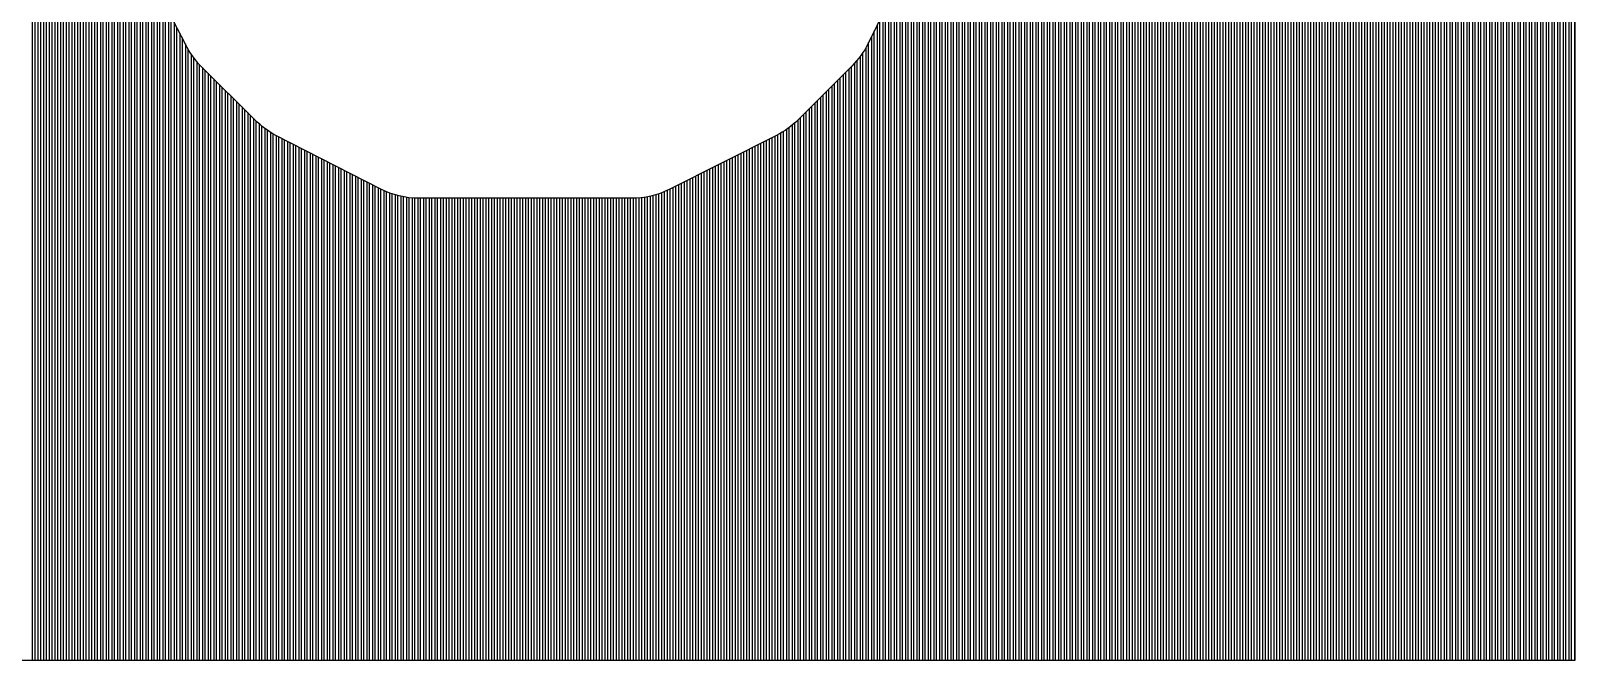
# Model space of a CAD drawing. Extents: x 0 to 12.1, y -9.4 to 0.1.
# Drawn here: x 1.394 to 2.777, y -9.406 to -8.842 of the extents above; entities that cross this region are included whole.
import ezdxf

# ---------------------------------------------------------------- set-up
doc = ezdxf.new("R2010")
doc.units = 0
doc.layers.get('0').update_dxf_attribs({"linetype": 'CONTINUOUS'})
doc.layers.add('Layer_1', color=7, linetype='CONTINUOUS')

msp = doc.modelspace()

# ---------------------------------------------------------------- linework, layer by layer
at = {"color": 7}
msp.add_lwpolyline([(0.013095, 0.064725), (0.013095, -9.405507), (2.777273, -9.405507), (2.777273, 0.064725)], close=True, dxfattribs=at)
for points in [[(1.532385, -8.854636), (1.483809, -8.761101)], [(2.189709, -8.759551), (2.143717, -8.853603)], [(1.594396, -8.921814), (1.545821, -8.873755)], [(2.129247, -8.873755), (2.08119, -8.921814)], [(1.707053, -8.983829), (1.613002, -8.935769)], [(2.061551, -8.935769), (1.965435, -8.984344)], [(1.931846, -8.992096), (1.741157, -8.992096)]]:
    msp.add_lwpolyline(points, dxfattribs=at)
for points in [[(1.545821, -8.873755), (1.540371, -8.868123), (1.535837, -8.861672), (1.532385, -8.854636)], [(2.143717, -8.853603), (2.140046, -8.861077), (2.135156, -8.867887), (2.129247, -8.873755)], [(1.613002, -8.935769), (1.606112, -8.932113), (1.599835, -8.927405), (1.594396, -8.921814)], [(2.08119, -8.921814), (2.075438, -8.927494), (2.068806, -8.932206), (2.061551, -8.935769)], [(1.741157, -8.992096), (1.729295, -8.992076), (1.717607, -8.989242), (1.707053, -8.983829)], [(1.965435, -8.984344), (1.954992, -8.989501), (1.943492, -8.992155), (1.931846, -8.992096)]]:
    msp.add_open_spline(points, degree=3, dxfattribs=at)
at = {"layer": 'Layer_1', "color": 4}
for points in [[(1.394855, 0.064725), (1.394855, -9.405495), (1.394855, -9.405495), (1.397395, -9.405495), (1.397395, -9.405495), (1.397395, 0.064725)], [(1.399935, 0.064725), (1.399935, -9.405495), (1.399935, -9.405495), (1.402475, -9.405495), (1.402475, -9.405495), (1.402475, 0.064725)], [(1.405015, 0.064725), (1.405015, -9.405495), (1.405015, -9.405495), (1.407555, -9.405495), (1.407555, -9.405495), (1.407555, 0.064725)], [(1.410095, 0.064725), (1.410095, -9.405495), (1.410095, -9.405495), (1.412635, -9.405495), (1.412635, -9.405495), (1.412635, 0.064725)], [(1.415175, 0.064725), (1.415175, -9.405495), (1.415175, -9.405495), (1.417715, -9.405495), (1.417715, -9.405495), (1.417715, 0.064725)], [(1.420255, 0.064725), (1.420255, -9.405495), (1.420255, -9.405495), (1.422795, -9.405495), (1.422795, -9.405495), (1.422795, 0.064725)], [(1.425335, 0.064725), (1.425335, -9.405495), (1.425335, -9.405495), (1.427875, -9.405495), (1.427875, -9.405495), (1.427875, 0.064725)], [(2.243216, -3.601564), (2.243216, -9.405495), (2.243216, -9.405495), (2.245756, -9.405495), (2.245756, -9.405495), (2.245756, 0.064725)], [(2.248296, 0.064725), (2.248296, -9.405495), (2.248296, -9.405495), (2.250836, -9.405495), (2.250836, -9.405495), (2.250836, 0.064725)], [(2.253376, 0.064725), (2.253376, -9.405495), (2.253376, -9.405495), (2.255916, -9.405495), (2.255916, -9.405495), (2.255916, 0.064725)], [(2.258456, 0.064725), (2.258456, -9.405495), (2.258456, -9.405495), (2.260996, -9.405495), (2.260996, -9.405495), (2.260996, 0.064725)], [(2.263536, 0.064725), (2.263536, -9.405495), (2.263536, -9.405495), (2.266076, -9.405495), (2.266076, -9.405495), (2.266076, 0.064725)], [(2.268616, 0.064725), (2.268616, -9.405495), (2.268616, -9.405495), (2.271156, -9.405495), (2.271156, -9.405495), (2.271156, 0.064725)], [(2.273696, 0.064725), (2.273696, -9.405495), (2.273696, -9.405495), (2.276236, -9.405495), (2.276236, -9.405495), (2.276236, 0.064725)], [(2.278776, 0.064725), (2.278776, -9.405495), (2.278776, -9.405495), (2.281316, -9.405495), (2.281316, -9.405495), (2.281316, 0.064725)], [(2.283856, 0.064725), (2.283856, -9.405495), (2.283856, -9.405495), (2.286396, -9.405495), (2.286396, -9.405495), (2.286396, 0.064725)], [(2.288936, 0.064725), (2.288936, -9.405495), (2.288936, -9.405495), (2.291476, -9.405495), (2.291476, -9.405495), (2.291476, 0.064725)], [(2.294016, 0.064725), (2.294016, -9.405495), (2.294016, -9.405495), (2.296556, -9.405495), (2.296556, -9.405495), (2.296556, 0.064725)], [(2.299096, 0.064725), (2.299096, -9.405495), (2.299096, -9.405495), (2.301636, -9.405495), (2.301636, -9.405495), (2.301636, 0.064725)], [(2.304176, 0.064725), (2.304176, -9.405495), (2.304176, -9.405495), (2.306716, -9.405495), (2.306716, -9.405495), (2.306716, 0.064725)], [(2.309256, 0.064725), (2.309256, -9.405495), (2.309256, -9.405495), (2.311796, -9.405495), (2.311796, -9.405495), (2.311796, 0.064725)], [(2.314336, 0.064725), (2.314336, -9.405495), (2.314336, -9.405495), (2.316876, -9.405495), (2.316876, -9.405495), (2.316876, 0.064725)], [(2.319416, 0.064725), (2.319416, -9.405495), (2.319416, -9.405495), (2.321956, -9.405495), (2.321956, -9.405495), (2.321956, 0.064725)], [(2.324496, 0.064725), (2.324496, -9.405495), (2.324496, -9.405495), (2.327036, -9.405495), (2.327036, -9.405495), (2.327036, 0.064725)], [(2.329576, 0.064725), (2.329576, -9.405495), (2.329576, -9.405495), (2.332116, -9.405495), (2.332116, -9.405495), (2.332116, 0.064725)], [(2.334656, 0.064725), (2.334656, -9.405495), (2.334656, -9.405495), (2.337196, -9.405495), (2.337196, -9.405495), (2.337196, 0.064725)], [(2.339736, 0.064725), (2.339736, -9.405495), (2.339736, -9.405495), (2.342276, -9.405495), (2.342276, -9.405495), (2.342276, 0.064725)], [(2.344816, 0.064725), (2.344816, -9.405495), (2.344816, -9.405495), (2.347356, -9.405495), (2.347356, -9.405495), (2.347356, 0.064725)], [(2.349896, 0.064725), (2.349896, -9.405495), (2.349896, -9.405495), (2.352436, -9.405495), (2.352436, -9.405495), (2.352436, 0.064725)], [(2.354976, 0.064725), (2.354976, -9.405495), (2.354976, -9.405495), (2.357516, -9.405495), (2.357516, -9.405495), (2.357516, 0.064725)], [(2.360056, 0.064725), (2.360056, -9.405495), (2.360056, -9.405495), (2.362596, -9.405495), (2.362596, -9.405495), (2.362596, 0.064725)], [(2.365136, 0.064725), (2.365136, -9.405495), (2.365136, -9.405495), (2.367676, -9.405495), (2.367676, -9.405495), (2.367676, 0.064725)], [(2.370216, 0.064725), (2.370216, -9.405495), (2.370216, -9.405495), (2.372756, -9.405495), (2.372756, -9.405495), (2.372756, 0.064725)], [(2.375296, 0.064725), (2.375296, -9.405495), (2.375296, -9.405495), (2.377836, -9.405495), (2.377836, -9.405495), (2.377836, 0.064725)], [(2.380376, 0.064725), (2.380376, -9.405495), (2.380376, -9.405495), (2.382916, -9.405495), (2.382916, -9.405495), (2.382916, 0.064725)], [(2.385456, 0.064725), (2.385456, -9.405495), (2.385456, -9.405495), (2.387996, -9.405495), (2.387996, -9.405495), (2.387996, 0.064725)], [(2.390536, 0.064725), (2.390536, -9.405495), (2.390536, -9.405495), (2.393076, -9.405495), (2.393076, -9.405495), (2.393076, 0.064725)], [(2.395616, 0.064725), (2.395616, -9.405495), (2.395616, -9.405495), (2.398156, -9.405495), (2.398156, -9.405495), (2.398156, 0.064725)], [(2.400696, 0.064725), (2.400696, -9.405495), (2.400696, -9.405495), (2.403236, -9.405495), (2.403236, -9.405495), (2.403236, 0.064725)], [(2.405776, 0.064725), (2.405776, -9.405495), (2.405776, -9.405495), (2.408316, -9.405495), (2.408316, -9.405495), (2.408316, 0.064725)], [(2.410856, 0.064725), (2.410856, -9.405495), (2.410856, -9.405495), (2.413396, -9.405495), (2.413396, -9.405495), (2.413396, 0.064725)], [(2.415936, 0.064725), (2.415936, -9.405495), (2.415936, -9.405495), (2.418476, -9.405495), (2.418476, -9.405495), (2.418476, 0.064725)], [(2.421016, 0.064725), (2.421016, -9.405495), (2.421016, -9.405495), (2.423556, -9.405495), (2.423556, -9.405495), (2.423556, 0.064725)], [(2.426096, 0.064725), (2.426096, -9.405495), (2.426096, -9.405495), (2.428636, -9.405495), (2.428636, -9.405495), (2.428636, 0.064725)], [(2.431176, 0.064725), (2.431176, -9.405495), (2.431176, -9.405495), (2.433716, -9.405495), (2.433716, -9.405495), (2.433716, 0.064725)], [(2.436256, 0.064725), (2.436256, -9.405495), (2.436256, -9.405495), (2.438796, -9.405495), (2.438796, -9.405495), (2.438796, 0.064725)], [(2.441336, 0.064725), (2.441336, -9.405495), (2.441336, -9.405495), (2.443876, -9.405495), (2.443876, -9.405495), (2.443876, 0.064725)], [(2.446416, 0.064725), (2.446416, -9.405495), (2.446416, -9.405495), (2.448956, -9.405495), (2.448956, -9.405495), (2.448956, 0.064725)], [(2.451496, 0.064725), (2.451496, -9.405495), (2.451496, -9.405495), (2.454036, -9.405495), (2.454036, -9.405495), (2.454036, 0.064725)], [(2.456576, 0.064725), (2.456576, -9.405495), (2.456576, -9.405495), (2.459116, -9.405495), (2.459116, -9.405495), (2.459116, 0.064725)], [(2.461656, 0.064725), (2.461656, -9.405495), (2.461656, -9.405495), (2.464196, -9.405495), (2.464196, -9.405495), (2.464196, 0.064725)], [(2.466736, 0.064725), (2.466736, -9.405495), (2.466736, -9.405495), (2.469276, -9.405495), (2.469276, -9.405495), (2.469276, 0.064725)], [(2.471816, 0.064725), (2.471816, -9.405495), (2.471816, -9.405495), (2.474356, -9.405495), (2.474356, -9.405495), (2.474356, 0.064725)], [(2.476896, 0.064725), (2.476896, -9.405495), (2.476896, -9.405495), (2.479436, -9.405495), (2.479436, -9.405495), (2.479436, 0.064725)], [(2.481976, 0.064725), (2.481976, -9.405495), (2.481976, -9.405495), (2.484516, -9.405495), (2.484516, -9.405495), (2.484516, 0.064725)], [(2.487056, 0.064725), (2.487056, -9.405495), (2.487056, -9.405495), (2.489596, -9.405495), (2.489596, -9.405495), (2.489596, 0.064725)], [(2.492136, 0.064725), (2.492136, -9.405495), (2.492136, -9.405495), (2.494676, -9.405495), (2.494676, -9.405495), (2.494676, 0.064725)], [(2.497216, 0.064725), (2.497216, -9.405495), (2.497216, -9.405495), (2.499756, -9.405495), (2.499756, -9.405495), (2.499756, 0.064725)], [(2.502296, 0.064725), (2.502296, -9.405495), (2.502296, -9.405495), (2.504836, -9.405495), (2.504836, -9.405495), (2.504836, 0.064725)], [(2.507376, 0.064725), (2.507376, -9.405495), (2.507376, -9.405495), (2.509916, -9.405495), (2.509916, -9.405495), (2.509916, 0.064725)], [(2.512456, 0.064725), (2.512456, -9.405495), (2.512456, -9.405495), (2.514996, -9.405495), (2.514996, -9.405495), (2.514996, 0.064725)], [(2.517536, 0.064725), (2.517536, -9.405495), (2.517536, -9.405495), (2.520076, -9.405495), (2.520076, -9.405495), (2.520076, 0.064725)], [(2.522616, 0.064725), (2.522616, -9.405495), (2.522616, -9.405495), (2.525156, -9.405495), (2.525156, -9.405495), (2.525156, 0.064725)], [(2.527696, 0.064725), (2.527696, -9.405495), (2.527696, -9.405495), (2.530236, -9.405495), (2.530236, -9.405495), (2.530236, 0.064725)], [(2.532776, 0.064725), (2.532776, -9.405495), (2.532776, -9.405495), (2.535316, -9.405495), (2.535316, -9.405495), (2.535316, 0.064725)], [(2.537856, 0.064725), (2.537856, -9.405495), (2.537856, -9.405495), (2.540409, -9.405495), (2.540409, -9.405495), (2.540409, 0.064725)], [(2.542949, 0.064725), (2.542949, -9.405495), (2.542949, -9.405495), (2.545489, -9.405495), (2.545489, -9.405495), (2.545489, 0.064725)], [(2.548029, 0.064725), (2.548029, -9.405495), (2.548029, -9.405495), (2.550569, -9.405495), (2.550569, -9.405495), (2.550569, 0.064725)], [(2.553109, 0.064725), (2.553109, -9.405495), (2.553109, -9.405495), (2.555649, -9.405495), (2.555649, -9.405495), (2.555649, 0.064725)], [(2.558189, 0.064725), (2.558189, -9.405495), (2.558189, -9.405495), (2.560729, -9.405495), (2.560729, -9.405495), (2.560729, 0.064725)], [(2.563269, 0.064725), (2.563269, -9.405495), (2.563269, -9.405495), (2.565809, -9.405495), (2.565809, -9.405495), (2.565809, 0.064725)], [(2.568349, 0.064725), (2.568349, -9.405495), (2.568349, -9.405495), (2.570889, -9.405495), (2.570889, -9.405495), (2.570889, 0.064725)], [(2.573429, 0.064725), (2.573429, -9.405495), (2.573429, -9.405495), (2.575969, -9.405495), (2.575969, -9.405495), (2.575969, 0.064725)], [(2.578509, 0.064725), (2.578509, -9.405495), (2.578509, -9.405495), (2.581049, -9.405495), (2.581049, -9.405495), (2.581049, 0.064725)], [(2.583589, 0.064725), (2.583589, -9.405495), (2.583589, -9.405495), (2.586129, -9.405495), (2.586129, -9.405495), (2.586129, 0.064725)], [(2.588669, 0.064725), (2.588669, -9.405495), (2.588669, -9.405495), (2.591209, -9.405495), (2.591209, -9.405495), (2.591209, 0.064725)], [(2.593749, 0.064725), (2.593749, -9.405495), (2.593749, -9.405495), (2.596289, -9.405495), (2.596289, -9.405495), (2.596289, 0.064725)], [(2.598829, 0.064725), (2.598829, -9.405495), (2.598829, -9.405495), (2.601369, -9.405495), (2.601369, -9.405495), (2.601369, 0.064725)], [(2.603909, 0.064725), (2.603909, -9.405495), (2.603909, -9.405495), (2.606449, -9.405495), (2.606449, -9.405495), (2.606449, 0.064725)], [(2.608989, 0.064725), (2.608989, -9.405495), (2.608989, -9.405495), (2.611529, -9.405495), (2.611529, -9.405495), (2.611529, 0.064725)], [(2.614069, 0.064725), (2.614069, -9.405495), (2.614069, -9.405495), (2.616609, -9.405495), (2.616609, -9.405495), (2.616609, 0.064725)], [(2.619149, 0.064725), (2.619149, -9.405495), (2.619149, -9.405495), (2.621689, -9.405495), (2.621689, -9.405495), (2.621689, 0.064725)], [(2.624229, 0.064725), (2.624229, -9.405495), (2.624229, -9.405495), (2.626769, -9.405495), (2.626769, -9.405495), (2.626769, 0.064725)], [(2.629309, 0.064725), (2.629309, -9.405495), (2.629309, -9.405495), (2.631849, -9.405495), (2.631849, -9.405495), (2.631849, 0.064725)], [(2.634389, 0.064725), (2.634389, -9.405495), (2.634389, -9.405495), (2.636929, -9.405495), (2.636929, -9.405495), (2.636929, 0.064725)], [(2.639469, 0.064725), (2.639469, -9.405495), (2.639469, -9.405495), (2.642009, -9.405495), (2.642009, -9.405495), (2.642009, 0.064725)], [(2.644549, 0.064725), (2.644549, -9.405495), (2.644549, -9.405495), (2.647089, -9.405495), (2.647089, -9.405495), (2.647089, 0.064725)], [(2.649629, 0.064725), (2.649629, -9.405495), (2.649629, -9.405495), (2.652169, -9.405495), (2.652169, -9.405495), (2.652169, 0.064725)], [(2.654709, 0.064725), (2.654709, -9.405495), (2.654709, -9.405495), (2.657249, -9.405495), (2.657249, -9.405495), (2.657249, 0.064725)], [(2.659789, 0.064725), (2.659789, -9.405495), (2.659789, -9.405495), (2.662329, -9.405495), (2.662329, -9.405495), (2.662329, 0.064725)], [(2.664869, 0.064725), (2.664869, -9.405495), (2.664869, -9.405495), (2.667409, -9.405495), (2.667409, -9.405495), (2.667409, 0.064725)], [(2.669949, 0.064725), (2.669949, -9.405495), (2.669949, -9.405495), (2.672489, -9.405495), (2.672489, -9.405495), (2.672489, 0.064725)], [(2.675029, 0.064725), (2.675029, -9.405495), (2.675029, -9.405495), (2.677569, -9.405495), (2.677569, -9.405495), (2.677569, 0.064725)], [(2.680109, 0.064725), (2.680109, -9.405495), (2.680109, -9.405495), (2.682649, -9.405495), (2.682649, -9.405495), (2.682649, 0.064725)], [(2.685189, 0.064725), (2.685189, -9.405495), (2.685189, -9.405495), (2.687729, -9.405495), (2.687729, -9.405495), (2.687729, 0.064725)], [(2.690269, 0.064725), (2.690269, -9.405495), (2.690269, -9.405495), (2.692809, -9.405495), (2.692809, -9.405495), (2.692809, 0.064725)], [(2.695349, 0.064725), (2.695349, -9.405495), (2.695349, -9.405495), (2.697889, -9.405495), (2.697889, -9.405495), (2.697889, 0.064725)], [(2.700429, 0.064725), (2.700429, -9.405495), (2.700429, -9.405495), (2.702969, -9.405495), (2.702969, -9.405495), (2.702969, 0.064725)], [(2.705509, 0.064725), (2.705509, -9.405495), (2.705509, -9.405495), (2.708049, -9.405495), (2.708049, -9.405495), (2.708049, 0.064725)], [(2.710589, 0.064725), (2.710589, -9.405495), (2.710589, -9.405495), (2.713129, -9.405495), (2.713129, -9.405495), (2.713129, 0.064725)], [(2.715669, 0.064725), (2.715669, -9.405495), (2.715669, -9.405495), (2.718209, -9.405495), (2.718209, -9.405495), (2.718209, 0.064725)], [(2.720749, 0.064725), (2.720749, -9.405495), (2.720749, -9.405495), (2.723289, -9.405495), (2.723289, -9.405495), (2.723289, 0.064725)], [(2.725829, 0.064725), (2.725829, -9.405495), (2.725829, -9.405495), (2.728369, -9.405495), (2.728369, -9.405495), (2.728369, 0.064725)], [(2.730909, 0.064725), (2.730909, -9.405495), (2.730909, -9.405495), (2.733449, -9.405495), (2.733449, -9.405495), (2.733449, 0.064725)], [(2.735989, 0.064725), (2.735989, -9.405495), (2.735989, -9.405495), (2.738529, -9.405495), (2.738529, -9.405495), (2.738529, 0.064725)], [(2.741069, 0.064725), (2.741069, -9.405495), (2.741069, -9.405495), (2.743609, -9.405495), (2.743609, -9.405495), (2.743609, 0.064725)], [(2.746149, 0.064725), (2.746149, -9.405495), (2.746149, -9.405495), (2.748689, -9.405495), (2.748689, -9.405495), (2.748689, 0.064725)], [(2.751229, 0.064725), (2.751229, -9.405495), (2.751229, -9.405495), (2.753769, -9.405495), (2.753769, -9.405495), (2.753769, 0.064725)], [(2.756309, 0.064725), (2.756309, -9.405495), (2.756309, -9.405495), (2.758849, -9.405495), (2.758849, -9.405495), (2.758849, 0.064725)], [(2.761389, 0.064725), (2.761389, -9.405495), (2.761389, -9.405495), (2.763929, -9.405495), (2.763929, -9.405495), (2.763929, 0.064725)], [(2.766469, 0.064725), (2.766469, -9.405495), (2.766469, -9.405495), (2.769009, -9.405495), (2.769009, -9.405495), (2.769009, 0.064725)], [(2.771549, 0.064725), (2.771549, -9.405495), (2.771549, -9.405495), (2.774089, -9.405495), (2.774089, -9.405495), (2.774089, 0.064725)], [(2.776629, 0.064725), (2.776629, -9.405495), (2.776629, -9.405495), (2.777264, -9.405495), (2.777264, -9.405495)], [(1.430415, -0.423093), (1.430415, -9.405495), (1.430415, -9.405495), (1.432955, -9.405495), (1.432955, -9.405495), (1.432955, -0.436487)], [(1.435495, -0.443868), (1.435495, -9.405495), (1.435495, -9.405495), (1.438035, -9.405495), (1.438035, -9.405495), (1.438035, -0.449479)], [(1.440575, -0.454109), (1.440575, -9.405495), (1.440575, -9.405495), (1.443115, -9.405495), (1.443115, -9.405495), (1.443115, -0.458084)], [(1.445655, -0.46158), (1.445655, -9.405495), (1.445655, -9.405495), (1.448195, -9.405495), (1.448195, -9.405495), (1.448195, -0.464696)], [(1.450735, -0.4675), (1.450735, -9.405495), (1.450735, -9.405495), (1.453275, -9.405495), (1.453275, -9.405495), (1.453275, -1.377007)], [(1.455815, -1.379547), (1.455815, -9.405495), (1.455815, -9.405495), (1.458355, -9.405495), (1.458355, -9.405495), (1.458355, -1.382087)], [(1.460895, -1.384627), (1.460895, -9.405495), (1.460895, -9.405495), (1.463435, -9.405495), (1.463435, -9.405495), (1.463435, -1.387167)], [(1.465975, -1.389707), (1.465975, -9.405495), (1.465975, -9.405495), (1.468515, -9.405495), (1.468515, -9.405495), (1.468515, -1.392247)], [(1.471055, -1.394787), (1.471055, -9.405495), (1.471055, -9.405495), (1.473595, -9.405495), (1.473595, -9.405495), (1.473595, -1.397327)], [(2.238136, -3.615534), (2.238136, -9.405495), (2.238136, -9.405495), (2.240676, -9.405495), (2.240676, -9.405495), (2.240676, -3.609616)], [(2.233056, -3.624475), (2.233056, -9.405495), (2.233056, -9.405495), (2.235596, -9.405495), (2.235596, -9.405495), (2.235596, -3.62036)], [(2.222896, -3.636717), (2.222896, -9.405495), (2.222896, -9.405495), (2.225436, -9.405495), (2.225436, -9.405495), (2.225436, -3.634127)], [(2.227976, -3.631256), (2.227976, -9.405495), (2.227976, -9.405495), (2.230516, -9.405495), (2.230516, -9.405495), (2.230516, -3.628056)], [(2.197496, -3.65305), (2.197496, -9.405495), (2.197496, -9.405495), (2.200036, -9.405495), (2.200036, -9.405495), (2.200036, -3.652008)], [(2.202576, -3.650865), (2.202576, -9.405495), (2.202576, -9.405495), (2.205116, -9.405495), (2.205116, -9.405495), (2.205116, -3.649621)], [(2.207656, -3.648224), (2.207656, -9.405495), (2.207656, -9.405495), (2.210196, -9.405495), (2.210196, -9.405495), (2.210196, -3.6467)], [(2.212736, -3.645049), (2.212736, -9.405495), (2.212736, -9.405495), (2.215276, -9.405495), (2.215276, -9.405495), (2.215276, -3.643245)], [(2.217816, -3.641264), (2.217816, -9.405495), (2.217816, -9.405495), (2.220356, -9.405495), (2.220356, -9.405495), (2.220356, -3.639105)], [(1.476135, -8.736306), (1.476135, -9.405495), (1.476135, -9.405495), (1.478675, -9.405495), (1.478675, -9.405495), (1.478675, -8.74832)], [(2.192416, -8.75307), (2.192416, -9.405495), (2.192416, -9.405495), (2.194956, -9.405495), (2.194956, -9.405495), (2.194956, -8.744587)], [(1.481215, -8.755483), (1.481215, -9.405495), (1.481215, -9.405495), (1.483755, -9.405495), (1.483755, -9.405495), (1.483755, -8.760995)], [(1.486295, -8.765897), (1.486295, -9.405495), (1.486295, -9.405495), (1.488835, -9.405495), (1.488835, -9.405495), (1.488835, -8.770774)], [(2.182256, -8.774787), (2.182256, -9.405495), (2.182256, -9.405495), (2.184796, -9.405495), (2.184796, -9.405495), (2.184796, -8.769606)], [(2.187336, -8.764399), (2.187336, -9.405495), (2.187336, -9.405495), (2.189876, -9.405495), (2.189876, -9.405495), (2.189876, -8.759192)], [(1.491375, -8.775676), (1.491375, -9.405495), (1.491375, -9.405495), (1.493915, -9.405495), (1.493915, -9.405495), (1.493915, -8.780553)], [(1.496455, -8.785455), (1.496455, -9.405495), (1.496455, -9.405495), (1.498995, -9.405495), (1.498995, -9.405495), (1.498995, -8.790332)], [(2.177176, -8.785176), (2.177176, -9.405495), (2.177176, -9.405495), (2.179716, -9.405495), (2.179716, -9.405495), (2.179716, -8.779994)], [(1.501535, -8.795234), (1.501535, -9.405495), (1.501535, -9.405495), (1.504075, -9.405495), (1.504075, -9.405495), (1.504075, -8.800136)], [(2.172096, -8.795564), (2.172096, -9.405495), (2.172096, -9.405495), (2.174636, -9.405495), (2.174636, -9.405495), (2.174636, -8.790383)], [(1.506615, -8.805013), (1.506615, -9.405495), (1.506615, -9.405495), (1.509155, -9.405495), (1.509155, -9.405495), (1.509155, -8.809915)], [(2.161936, -8.816342), (2.161936, -9.405495), (2.161936, -9.405495), (2.164476, -9.405495), (2.164476, -9.405495), (2.164476, -8.81116)], [(2.167016, -8.805953), (2.167016, -9.405495), (2.167016, -9.405495), (2.169556, -9.405495), (2.169556, -9.405495), (2.169556, -8.800771)], [(1.511695, -8.814792), (1.511695, -9.405495), (1.511695, -9.405495), (1.514235, -9.405495), (1.514235, -9.405495), (1.514235, -8.819694)], [(1.516775, -8.824571), (1.516775, -9.405495), (1.516775, -9.405495), (1.519315, -9.405495), (1.519315, -9.405495), (1.519315, -8.829473)], [(2.156856, -8.82673), (2.156856, -9.405495), (2.156856, -9.405495), (2.159396, -9.405495), (2.159396, -9.405495), (2.159396, -8.821549)], [(1.521855, -8.834376), (1.521855, -9.405495), (1.521855, -9.405495), (1.524395, -9.405495), (1.524395, -9.405495), (1.524395, -8.839252)], [(2.151776, -8.837119), (2.151776, -9.405495), (2.151776, -9.405495), (2.154316, -9.405495), (2.154316, -9.405495), (2.154316, -8.831937)], [(1.526935, -8.844155), (1.526935, -9.405495), (1.526935, -9.405495), (1.529475, -9.405495), (1.529475, -9.405495), (1.529475, -8.849031)], [(1.532015, -8.853934), (1.532015, -9.405495), (1.532015, -9.405495), (1.534555, -9.405495), (1.534555, -9.405495), (1.534555, -8.858734)], [(2.141616, -8.857566), (2.141616, -9.405495), (2.141616, -9.405495), (2.144156, -9.405495), (2.144156, -9.405495), (2.144156, -8.852714)], [(2.146696, -8.847507), (2.146696, -9.405495), (2.146696, -9.405495), (2.149236, -9.405495), (2.149236, -9.405495), (2.149236, -8.842326)], [(1.537095, -8.862874), (1.537095, -9.405495), (1.537095, -9.405495), (1.539635, -9.405495), (1.539635, -9.405495), (1.539635, -8.866481)], [(2.131456, -8.87146), (2.131456, -9.405495), (2.131456, -9.405495), (2.133996, -9.405495), (2.133996, -9.405495), (2.133996, -8.868564)], [(2.136536, -8.865364), (2.136536, -9.405495), (2.136536, -9.405495), (2.139076, -9.405495), (2.139076, -9.405495), (2.139076, -8.861731)], [(1.542175, -8.869707), (1.542175, -9.405495), (1.542175, -9.405495), (1.544715, -9.405495), (1.544715, -9.405495), (1.544715, -8.872577)], [(1.547255, -8.875168), (1.547255, -9.405495), (1.547255, -9.405495), (1.549795, -9.405495), (1.549795, -9.405495), (1.549795, -8.877683)], [(1.552335, -8.880197), (1.552335, -9.405495), (1.552335, -9.405495), (1.554875, -9.405495), (1.554875, -9.405495), (1.554875, -8.882712)], [(2.121296, -8.881696), (2.121296, -9.405495), (2.121296, -9.405495), (2.123836, -9.405495), (2.123836, -9.405495), (2.123836, -8.879156)], [(2.126376, -8.876616), (2.126376, -9.405495), (2.126376, -9.405495), (2.128916, -9.405495), (2.128916, -9.405495), (2.128916, -8.874076)], [(1.557415, -8.885226), (1.557415, -9.405495), (1.557415, -9.405495), (1.559955, -9.405495), (1.559955, -9.405495), (1.559955, -8.887741)], [(1.562495, -8.890256), (1.562495, -9.405495), (1.562495, -9.405495), (1.565035, -9.405495), (1.565035, -9.405495), (1.565035, -8.89277)], [(1.567575, -8.895285), (1.567575, -9.405495), (1.567575, -9.405495), (1.570115, -9.405495), (1.570115, -9.405495), (1.570115, -8.897799)], [(2.106056, -8.896936), (2.106056, -9.405495), (2.106056, -9.405495), (2.108596, -9.405495), (2.108596, -9.405495), (2.108596, -8.894396)], [(2.111136, -8.891856), (2.111136, -9.405495), (2.111136, -9.405495), (2.113676, -9.405495), (2.113676, -9.405495), (2.113676, -8.889316)], [(2.116216, -8.886776), (2.116216, -9.405495), (2.116216, -9.405495), (2.118756, -9.405495), (2.118756, -9.405495), (2.118756, -8.884236)], [(1.572655, -8.900314), (1.572655, -9.405495), (1.572655, -9.405495), (1.575195, -9.405495), (1.575195, -9.405495), (1.575195, -8.902829)], [(1.577735, -8.905343), (1.577735, -9.405495), (1.577735, -9.405495), (1.580275, -9.405495), (1.580275, -9.405495), (1.580275, -8.907832)], [(1.582815, -8.910347), (1.582815, -9.405495), (1.582815, -9.405495), (1.585355, -9.405495), (1.585355, -9.405495), (1.585355, -8.912862)], [(2.090816, -8.912176), (2.090816, -9.405495), (2.090816, -9.405495), (2.093356, -9.405495), (2.093356, -9.405495), (2.093356, -8.909636)], [(2.095896, -8.907096), (2.095896, -9.405495), (2.095896, -9.405495), (2.098436, -9.405495), (2.098436, -9.405495), (2.098436, -8.904556)], [(2.100976, -8.902016), (2.100976, -9.405495), (2.100976, -9.405495), (2.103516, -9.405495), (2.103516, -9.405495), (2.103516, -8.899476)], [(1.587895, -8.915376), (1.587895, -9.405495), (1.587895, -9.405495), (1.590435, -9.405495), (1.590435, -9.405495), (1.590435, -8.917891)], [(1.592975, -8.920405), (1.592975, -9.405495), (1.592975, -9.405495), (1.595515, -9.405495), (1.595515, -9.405495), (1.595515, -8.922946)], [(2.075576, -8.926832), (2.075576, -9.405495), (2.075576, -9.405495), (2.078116, -9.405495), (2.078116, -9.405495), (2.078116, -8.924673)], [(2.080656, -8.922336), (2.080656, -9.405495), (2.080656, -9.405495), (2.083196, -9.405495), (2.083196, -9.405495), (2.083196, -8.919796)], [(2.085736, -8.917256), (2.085736, -9.405495), (2.085736, -9.405495), (2.088276, -9.405495), (2.088276, -9.405495), (2.088276, -8.914716)], [(1.598055, -8.925333), (1.598055, -9.405495), (1.598055, -9.405495), (1.600595, -9.405495), (1.600595, -9.405495), (1.600595, -8.927518)], [(1.603135, -8.929499), (1.603135, -9.405495), (1.603135, -9.405495), (1.605675, -9.405495), (1.605675, -9.405495), (1.605675, -8.931328)], [(1.608215, -8.933004), (1.608215, -9.405495), (1.608215, -9.405495), (1.610755, -9.405495), (1.610755, -9.405495), (1.610755, -8.934528)], [(1.613295, -8.935925), (1.613295, -9.405495), (1.613295, -9.405495), (1.615835, -9.405495), (1.615835, -9.405495), (1.615835, -8.93722)], [(1.618375, -8.938516), (1.618375, -9.405495), (1.618375, -9.405495), (1.620915, -9.405495), (1.620915, -9.405495), (1.620915, -8.939811)], [(2.055256, -8.938948), (2.055256, -9.405495), (2.055256, -9.405495), (2.057796, -9.405495), (2.057796, -9.405495), (2.057796, -8.937678)], [(2.060336, -8.936382), (2.060336, -9.405495), (2.060336, -9.405495), (2.062876, -9.405495), (2.062876, -9.405495), (2.062876, -8.935112)], [(2.065416, -8.933741), (2.065416, -9.405495), (2.065416, -9.405495), (2.067956, -9.405495), (2.067956, -9.405495), (2.067956, -8.932217)], [(2.070496, -8.930591), (2.070496, -9.405495), (2.070496, -9.405495), (2.073036, -9.405495), (2.073036, -9.405495), (2.073036, -8.928788)], [(1.623455, -8.941107), (1.623455, -9.405495), (1.623455, -9.405495), (1.625995, -9.405495), (1.625995, -9.405495), (1.625995, -8.942402)], [(1.628535, -8.943697), (1.628535, -9.405495), (1.628535, -9.405495), (1.631075, -9.405495), (1.631075, -9.405495), (1.631075, -8.944993)], [(1.633615, -8.946314), (1.633615, -9.405495), (1.633615, -9.405495), (1.636155, -9.405495), (1.636155, -9.405495), (1.636155, -8.947609)], [(1.638695, -8.948904), (1.638695, -9.405495), (1.638695, -9.405495), (1.641235, -9.405495), (1.641235, -9.405495), (1.641235, -8.9502)], [(1.643775, -8.951495), (1.643775, -9.405495), (1.643775, -9.405495), (1.646315, -9.405495), (1.646315, -9.405495), (1.646315, -8.952791)], [(2.029856, -8.951775), (2.029856, -9.405495), (2.029856, -9.405495), (2.032396, -9.405495), (2.032396, -9.405495), (2.032396, -8.950505)], [(2.034936, -8.949209), (2.034936, -9.405495), (2.034936, -9.405495), (2.037476, -9.405495), (2.037476, -9.405495), (2.037476, -8.947939)], [(2.040016, -8.946644), (2.040016, -9.405495), (2.040016, -9.405495), (2.042556, -9.405495), (2.042556, -9.405495), (2.042556, -8.945374)], [(2.045096, -8.944078), (2.045096, -9.405495), (2.045096, -9.405495), (2.047636, -9.405495), (2.047636, -9.405495), (2.047636, -8.942808)], [(2.050176, -8.941513), (2.050176, -9.405495), (2.050176, -9.405495), (2.052716, -9.405495), (2.052716, -9.405495), (2.052716, -8.940243)], [(1.648855, -8.954086), (1.648855, -9.405495), (1.648855, -9.405495), (1.651395, -9.405495), (1.651395, -9.405495), (1.651395, -8.955381)], [(1.653935, -8.956677), (1.653935, -9.405495), (1.653935, -9.405495), (1.656475, -9.405495), (1.656475, -9.405495), (1.656475, -8.957972)], [(1.659015, -8.959293), (1.659015, -9.405495), (1.659015, -9.405495), (1.661555, -9.405495), (1.661555, -9.405495), (1.661555, -8.960588)], [(1.664095, -8.961884), (1.664095, -9.405495), (1.664095, -9.405495), (1.666635, -9.405495), (1.666635, -9.405495), (1.666635, -8.963179)], [(1.669175, -8.964475), (1.669175, -9.405495), (1.669175, -9.405495), (1.671715, -9.405495), (1.671715, -9.405495), (1.671715, -8.96577)], [(1.999376, -8.967192), (1.999376, -9.405495), (1.999376, -9.405495), (2.001916, -9.405495), (2.001916, -9.405495), (2.001916, -8.965897)], [(2.004456, -8.964627), (2.004456, -9.405495), (2.004456, -9.405495), (2.006996, -9.405495), (2.006996, -9.405495), (2.006996, -8.963332)], [(2.009536, -8.962062), (2.009536, -9.405495), (2.009536, -9.405495), (2.012076, -9.405495), (2.012076, -9.405495), (2.012076, -8.960766)], [(2.014616, -8.959496), (2.014616, -9.405495), (2.014616, -9.405495), (2.017156, -9.405495), (2.017156, -9.405495), (2.017156, -8.958201)], [(2.019696, -8.956931), (2.019696, -9.405495), (2.019696, -9.405495), (2.022236, -9.405495), (2.022236, -9.405495), (2.022236, -8.955635)], [(2.024776, -8.954365), (2.024776, -9.405495), (2.024776, -9.405495), (2.027316, -9.405495), (2.027316, -9.405495), (2.027316, -8.95307)], [(1.674255, -8.967065), (1.674255, -9.405495), (1.674255, -9.405495), (1.676795, -9.405495), (1.676795, -9.405495), (1.676795, -8.968361)], [(1.679335, -8.969656), (1.679335, -9.405495), (1.679335, -9.405495), (1.681875, -9.405495), (1.681875, -9.405495), (1.681875, -8.970952)], [(1.684415, -8.972272), (1.684415, -9.405495), (1.684415, -9.405495), (1.686955, -9.405495), (1.686955, -9.405495), (1.686955, -8.973568)], [(1.689495, -8.974863), (1.689495, -9.405495), (1.689495, -9.405495), (1.692035, -9.405495), (1.692035, -9.405495), (1.692035, -8.976159)], [(1.694575, -8.977454), (1.694575, -9.405495), (1.694575, -9.405495), (1.697115, -9.405495), (1.697115, -9.405495), (1.697115, -8.978749)], [(1.699655, -8.980045), (1.699655, -9.405495), (1.699655, -9.405495), (1.702195, -9.405495), (1.702195, -9.405495), (1.702195, -8.98134)], [(1.973976, -8.980019), (1.973976, -9.405495), (1.973976, -9.405495), (1.976516, -9.405495), (1.976516, -9.405495), (1.976516, -8.978749)], [(1.979056, -8.977454), (1.979056, -9.405495), (1.979056, -9.405495), (1.981596, -9.405495), (1.981596, -9.405495), (1.981596, -8.976184)], [(1.984136, -8.974889), (1.984136, -9.405495), (1.984136, -9.405495), (1.986676, -9.405495), (1.986676, -9.405495), (1.986676, -8.973619)], [(1.989216, -8.972323), (1.989216, -9.405495), (1.989216, -9.405495), (1.991756, -9.405495), (1.991756, -9.405495), (1.991756, -8.971053)], [(1.994296, -8.969758), (1.994296, -9.405495), (1.994296, -9.405495), (1.996836, -9.405495), (1.996836, -9.405495), (1.996836, -8.968462)], [(1.704735, -8.982636), (1.704735, -9.405495), (1.704735, -9.405495), (1.707275, -9.405495), (1.707275, -9.405495), (1.707275, -8.983931)], [(1.709815, -8.985176), (1.709815, -9.405495), (1.709815, -9.405495), (1.712355, -9.405495), (1.712355, -9.405495), (1.712355, -8.986293)], [(1.714895, -8.987309), (1.714895, -9.405495), (1.714895, -9.405495), (1.717435, -9.405495), (1.717435, -9.405495), (1.717435, -8.988198)], [(1.719975, -8.989011), (1.719975, -9.405495), (1.719975, -9.405495), (1.722515, -9.405495), (1.722515, -9.405495), (1.722515, -8.989722)], [(1.725055, -8.990332), (1.725055, -9.405495), (1.725055, -9.405495), (1.727595, -9.405495), (1.727595, -9.405495), (1.727595, -8.99084)], [(1.730135, -8.991272), (1.730135, -9.405495), (1.730135, -9.405495), (1.732675, -9.405495), (1.732675, -9.405495), (1.732675, -8.991602)], [(1.735215, -8.991856), (1.735215, -9.405495), (1.735215, -9.405495), (1.737755, -9.405495), (1.737755, -9.405495), (1.737755, -8.992008)], [(1.740296, -8.992084), (1.740296, -9.405495), (1.740296, -9.405495), (1.742836, -9.405495), (1.742836, -9.405495), (1.742836, -8.992084)], [(1.745376, -8.992084), (1.745376, -9.405495), (1.745376, -9.405495), (1.747916, -9.405495), (1.747916, -9.405495), (1.747916, -8.992084)], [(1.750456, -8.992084), (1.750456, -9.405495), (1.750456, -9.405495), (1.752996, -9.405495), (1.752996, -9.405495), (1.752996, -8.992084)], [(1.755536, -8.992084), (1.755536, -9.405495), (1.755536, -9.405495), (1.758076, -9.405495), (1.758076, -9.405495), (1.758076, -8.992084)], [(1.760616, -8.992084), (1.760616, -9.405495), (1.760616, -9.405495), (1.763156, -9.405495), (1.763156, -9.405495), (1.763156, -8.992084)], [(1.765696, -8.992084), (1.765696, -9.405495), (1.765696, -9.405495), (1.768236, -9.405495), (1.768236, -9.405495), (1.768236, -8.992084)], [(1.770776, -8.992084), (1.770776, -9.405495), (1.770776, -9.405495), (1.773316, -9.405495), (1.773316, -9.405495), (1.773316, -8.992084)], [(1.775856, -8.992084), (1.775856, -9.405495), (1.775856, -9.405495), (1.778396, -9.405495), (1.778396, -9.405495), (1.778396, -8.992084)], [(1.780936, -8.992084), (1.780936, -9.405495), (1.780936, -9.405495), (1.783476, -9.405495), (1.783476, -9.405495), (1.783476, -8.992084)], [(1.786016, -8.992084), (1.786016, -9.405495), (1.786016, -9.405495), (1.788556, -9.405495), (1.788556, -9.405495), (1.788556, -8.992084)], [(1.791096, -8.992084), (1.791096, -9.405495), (1.791096, -9.405495), (1.793636, -9.405495), (1.793636, -9.405495), (1.793636, -8.992084)], [(1.796176, -8.992084), (1.796176, -9.405495), (1.796176, -9.405495), (1.798716, -9.405495), (1.798716, -9.405495), (1.798716, -8.992084)], [(1.801256, -8.992084), (1.801256, -9.405495), (1.801256, -9.405495), (1.803796, -9.405495), (1.803796, -9.405495), (1.803796, -8.992084)], [(1.806336, -8.992084), (1.806336, -9.405495), (1.806336, -9.405495), (1.808876, -9.405495), (1.808876, -9.405495), (1.808876, -8.992084)], [(1.811416, -8.992084), (1.811416, -9.405495), (1.811416, -9.405495), (1.813956, -9.405495), (1.813956, -9.405495), (1.813956, -8.992084)], [(1.816496, -8.992084), (1.816496, -9.405495), (1.816496, -9.405495), (1.819036, -9.405495), (1.819036, -9.405495), (1.819036, -8.992084)], [(1.821576, -8.992084), (1.821576, -9.405495), (1.821576, -9.405495), (1.824116, -9.405495), (1.824116, -9.405495), (1.824116, -8.992084)], [(1.826656, -8.992084), (1.826656, -9.405495), (1.826656, -9.405495), (1.829196, -9.405495), (1.829196, -9.405495), (1.829196, -8.992084)], [(1.831736, -8.992084), (1.831736, -9.405495), (1.831736, -9.405495), (1.834276, -9.405495), (1.834276, -9.405495), (1.834276, -8.992084)], [(1.836816, -8.992084), (1.836816, -9.405495), (1.836816, -9.405495), (1.839356, -9.405495), (1.839356, -9.405495), (1.839356, -8.992084)], [(1.841896, -8.992084), (1.841896, -9.405495), (1.841896, -9.405495), (1.844436, -9.405495), (1.844436, -9.405495), (1.844436, -8.992084)], [(1.846976, -8.992084), (1.846976, -9.405495), (1.846976, -9.405495), (1.849516, -9.405495), (1.849516, -9.405495), (1.849516, -8.992084)], [(1.852056, -8.992084), (1.852056, -9.405495), (1.852056, -9.405495), (1.854596, -9.405495), (1.854596, -9.405495), (1.854596, -8.992084)], [(1.857136, -8.992084), (1.857136, -9.405495), (1.857136, -9.405495), (1.859676, -9.405495), (1.859676, -9.405495), (1.859676, -8.992084)], [(1.862216, -8.992084), (1.862216, -9.405495), (1.862216, -9.405495), (1.864756, -9.405495), (1.864756, -9.405495), (1.864756, -8.992084)], [(1.867296, -8.992084), (1.867296, -9.405495), (1.867296, -9.405495), (1.869836, -9.405495), (1.869836, -9.405495), (1.869836, -8.992084)], [(1.872376, -8.992084), (1.872376, -9.405495), (1.872376, -9.405495), (1.874916, -9.405495), (1.874916, -9.405495), (1.874916, -8.992084)], [(1.877456, -8.992084), (1.877456, -9.405495), (1.877456, -9.405495), (1.879996, -9.405495), (1.879996, -9.405495), (1.879996, -8.992084)], [(1.882536, -8.992084), (1.882536, -9.405495), (1.882536, -9.405495), (1.885076, -9.405495), (1.885076, -9.405495), (1.885076, -8.992084)], [(1.887616, -8.992084), (1.887616, -9.405495), (1.887616, -9.405495), (1.890156, -9.405495), (1.890156, -9.405495), (1.890156, -8.992084)], [(1.892696, -8.992084), (1.892696, -9.405495), (1.892696, -9.405495), (1.895236, -9.405495), (1.895236, -9.405495), (1.895236, -8.992084)], [(1.897776, -8.992084), (1.897776, -9.405495), (1.897776, -9.405495), (1.900316, -9.405495), (1.900316, -9.405495), (1.900316, -8.992084)], [(1.902856, -8.992084), (1.902856, -9.405495), (1.902856, -9.405495), (1.905396, -9.405495), (1.905396, -9.405495), (1.905396, -8.992084)], [(1.907936, -8.992084), (1.907936, -9.405495), (1.907936, -9.405495), (1.910476, -9.405495), (1.910476, -9.405495), (1.910476, -8.992084)], [(1.913016, -8.992084), (1.913016, -9.405495), (1.913016, -9.405495), (1.915556, -9.405495), (1.915556, -9.405495), (1.915556, -8.992084)], [(1.918096, -8.992084), (1.918096, -9.405495), (1.918096, -9.405495), (1.920636, -9.405495), (1.920636, -9.405495), (1.920636, -8.992084)], [(1.923176, -8.992084), (1.923176, -9.405495), (1.923176, -9.405495), (1.925716, -9.405495), (1.925716, -9.405495), (1.925716, -8.992084)], [(1.928256, -8.992084), (1.928256, -9.405495), (1.928256, -9.405495), (1.930796, -9.405495), (1.930796, -9.405495), (1.930796, -8.992084)], [(1.933336, -8.992084), (1.933336, -9.405495), (1.933336, -9.405495), (1.935876, -9.405495), (1.935876, -9.405495), (1.935876, -8.992008)], [(1.938416, -8.99183), (1.938416, -9.405495), (1.938416, -9.405495), (1.940956, -9.405495), (1.940956, -9.405495), (1.940956, -8.991576)], [(1.943496, -8.991246), (1.943496, -9.405495), (1.943496, -9.405495), (1.946036, -9.405495), (1.946036, -9.405495), (1.946036, -8.990814)], [(1.948576, -8.990281), (1.948576, -9.405495), (1.948576, -9.405495), (1.951116, -9.405495), (1.951116, -9.405495), (1.951116, -8.989671)], [(1.953656, -8.98896), (1.953656, -9.405495), (1.953656, -9.405495), (1.956196, -9.405495), (1.956196, -9.405495), (1.956196, -8.988173)], [(1.958736, -8.987258), (1.958736, -9.405495), (1.958736, -9.405495), (1.961276, -9.405495), (1.961276, -9.405495), (1.961276, -8.986242)], [(1.963816, -8.985125), (1.963816, -9.405495), (1.963816, -9.405495), (1.966356, -9.405495), (1.966356, -9.405495), (1.966356, -8.98388)], [(1.968896, -8.982585), (1.968896, -9.405495), (1.968896, -9.405495), (1.971436, -9.405495), (1.971436, -9.405495), (1.971436, -8.981315)]]:
    msp.add_lwpolyline(points, dxfattribs=at)

doc.saveas('drawing.dxf')
